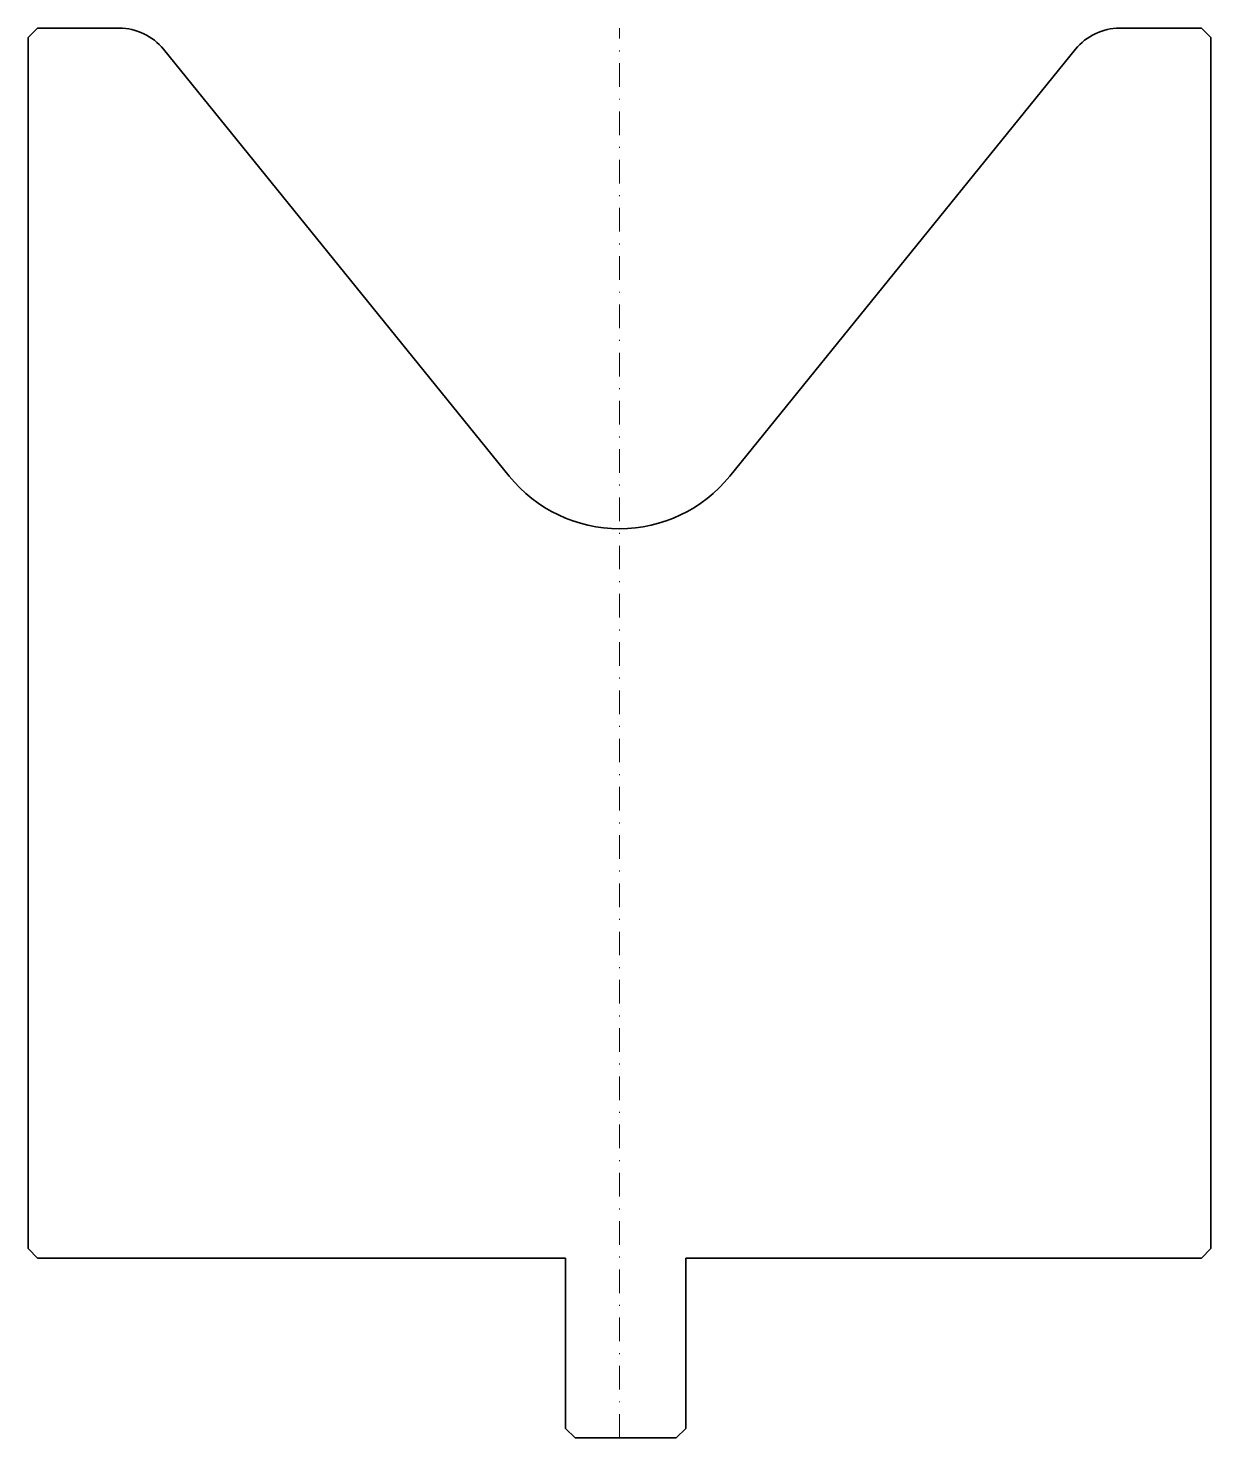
# Model space of a CAD drawing. Header units: millimetres. Extents: x -63 to 62, y -149 to 0.
import ezdxf

# ---------------------------------------------------------------- set-up
doc = ezdxf.new("R2010")
doc.units = ezdxf.units.MM
doc.header["$LTSCALE"] = 5
doc.linetypes.add('AUSGEZOGEN', pattern=[0])
doc.linetypes.add('DASHDOT', pattern=[1, 0.5, -0.25, 0, -0.25])
doc.layers.add('2', color=7, linetype='Continuous')

msp = doc.modelspace()

# ---------------------------------------------------------------- linework, layer by layer
at = {"layer": '2', "color": 7, "linetype": 'DASHDOT', "lineweight": 18}
msp.add_line((0, -149), (0, 0), dxfattribs=at)
at = {"layer": '2', "color": 7, "linetype": 'AUSGEZOGEN', "lineweight": 35}
for p, q in [((-62.5, -1), (-61.5, 0)), ((-62.5, -129), (-62.5, -1)), ((-61.5, 0), (-52.86, 0)), ((52.86, 0), (61.5, 0)), ((61.5, 0), (62.5, -1)), ((62.5, -1), (62.5, -129)), ((-48.2, -2.22), (-11.66, -47.35)), ((11.66, -47.35), (48.2, -2.22)), ((-61.5, -130), (-62.5, -129)), ((62.5, -129), (61.5, -130)), ((-5.7, -130), (-61.5, -130)), ((-5.7, -148), (-5.7, -130)), ((61.5, -130), (7, -130)), ((7, -130), (7, -148)), ((-4.7, -149), (-5.7, -148)), ((6, -149), (-4.7, -149)), ((7, -148), (6, -149))]:
    msp.add_line(p, q, dxfattribs=at)
for centre, radius, start, end in [((-52.86, -6), 6, 39, 90), ((52.86, -6), 6, 90, 141), ((0, -37.91), 15, 219, 321)]:
    msp.add_arc(centre, radius, start, end, dxfattribs=at)

doc.saveas('drawing.dxf')
